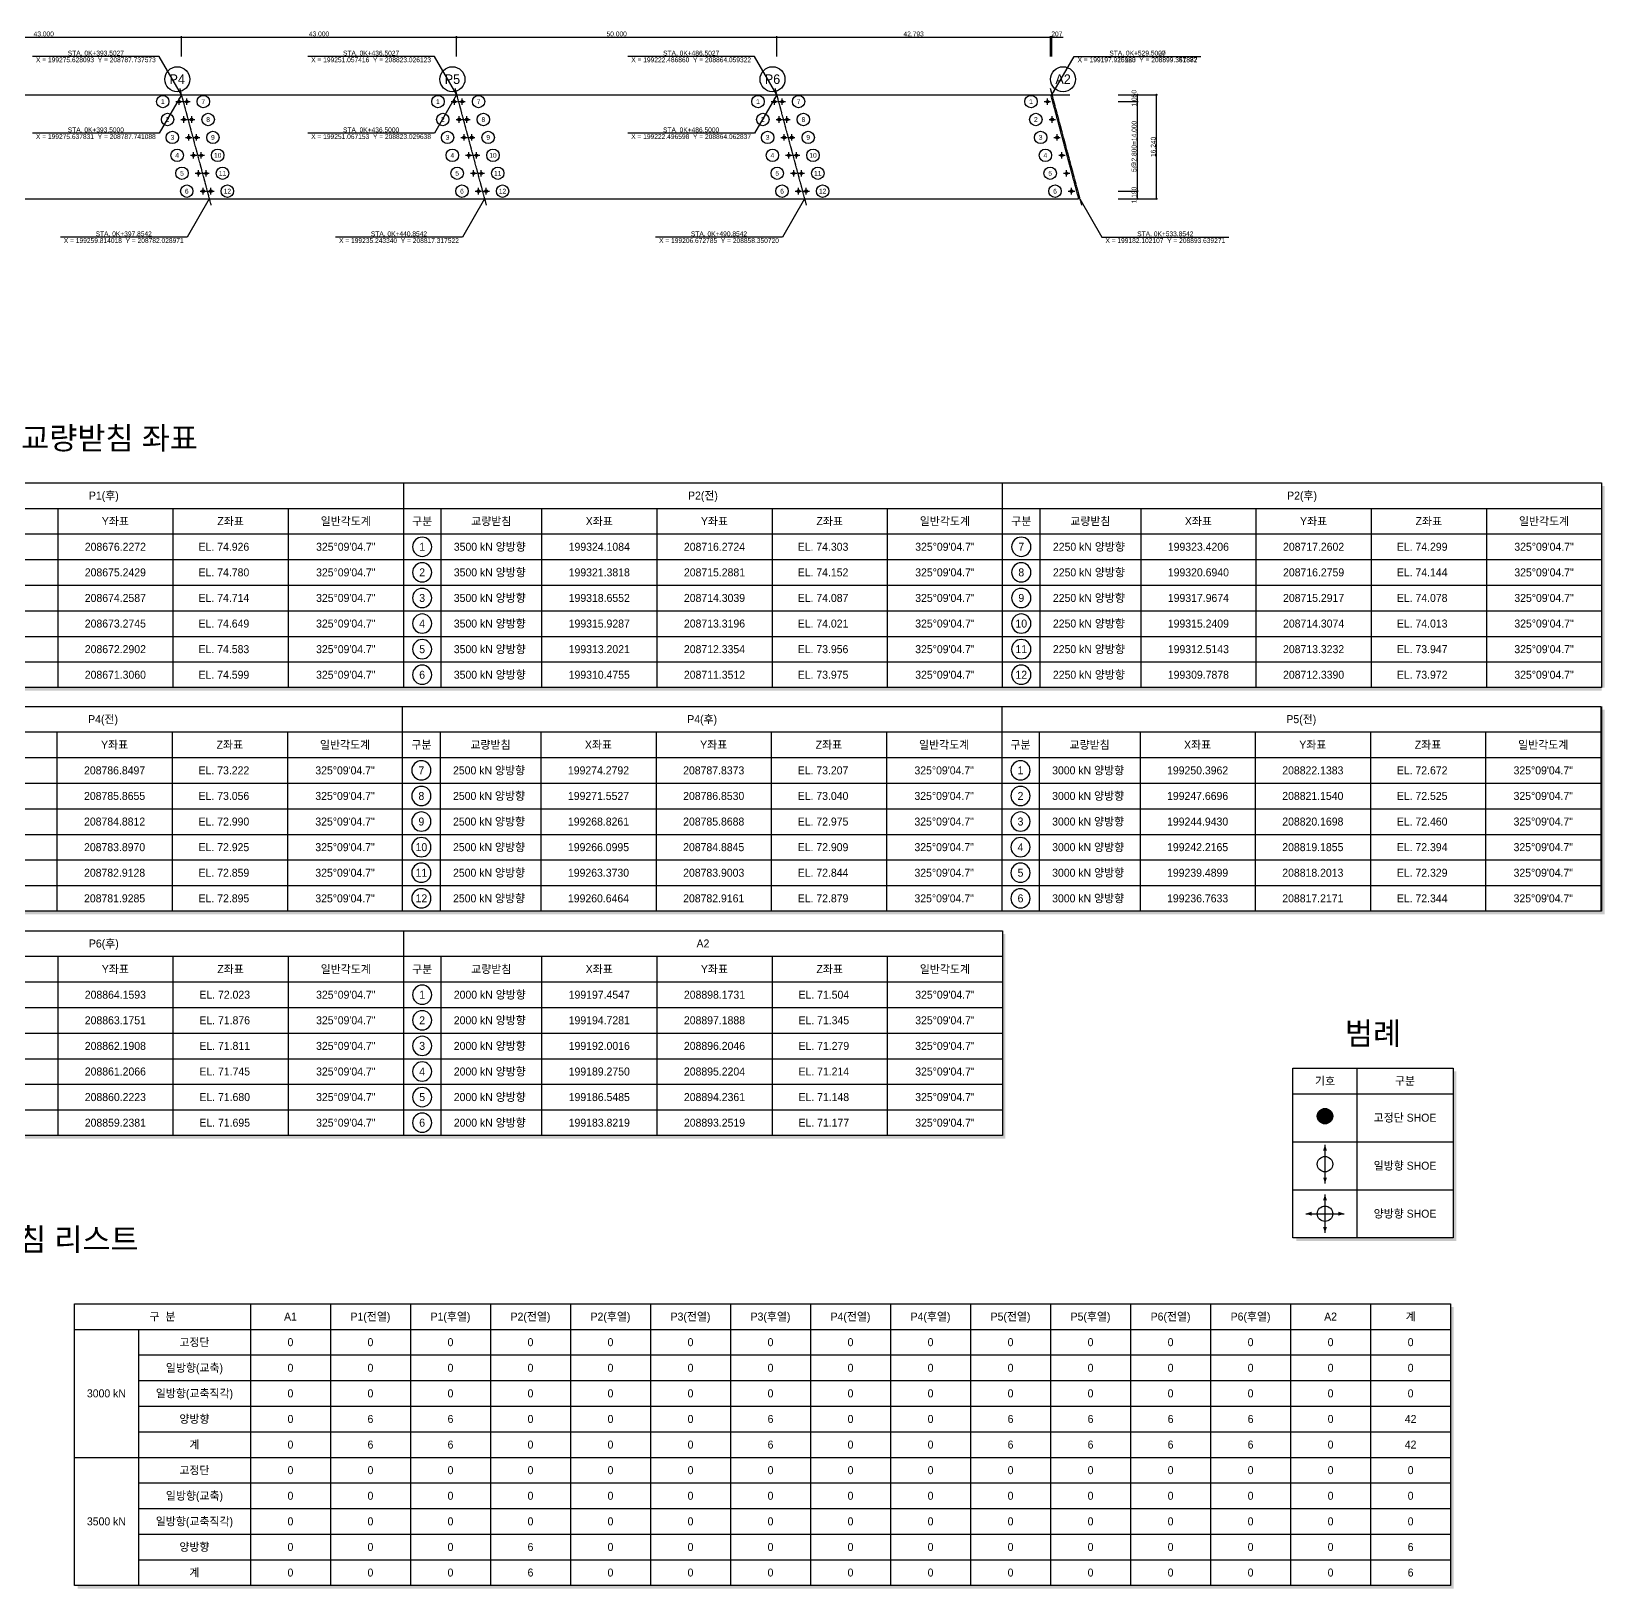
# Model space of a CAD drawing. Header units: metres. Extents: x 0 to 78095, y 0 to 43904.
# Drawn here: x 37135 to 78095, y 3333 to 43888 of the extents above; entities that cross this region are included whole.
import ezdxf
from ezdxf.enums import TextEntityAlignment as Align

# ---------------------------------------------------------------- set-up
doc = ezdxf.new("R2010")
doc.units = ezdxf.units.M
doc.header["$LTSCALE"] = 8
doc.linetypes.add('A-CENTR01', pattern=[2, 1.25, -0.25, 0.25, -0.25])
for name, color, linetype in [('CS-CNTL', 1, 'A-CENTR01'), ('CS-CONC-LEAN', 3, 'Continuous'), ('CS-CONC-MAJR', 4, 'Continuous'), ('CS-DIML', 1, 'Continuous'), ('CS-DIMT', 3, 'Continuous'), ('CS-LEAD', 1, 'Continuous'), ('CS-SYMB', 3, 'Continuous'), ('CS-TABL-LIN1', 4, 'Continuous'), ('CS-TABL-LIN2', 1, 'Continuous'), ('CS-TABL-TEX2', 3, 'Continuous'), ('CS-TEXT', 3, 'Continuous'), ('CZ-TEX1', 6, 'Continuous')]:
    doc.layers.add(name, color=color, linetype=linetype)
doc.styles.add('A_STANDARD', font='')
doc.styles.get('A_STANDARD').set_extended_font_data('Dotum')

# ---------------------------------------------------------------- blocks, each defined once
blk = doc.blocks.new('CXDIMDT2')
at = {"layer": 'CS-DIML', "const_width": 0.5}
blk.add_lwpolyline([(0.25, 0, 1), (-0.25, 0, 1)], format="xyb", close=True, dxfattribs=at)

msp = doc.modelspace()

# ---------------------------------------------------------------- linework, layer by layer
at = {"layer": 'CS-CNTL'}
for p, q in [((10741, 42238), (64172, 42238)), ((40995, 42403), (41810, 39363)), ((48162, 42403), (48977, 39363)), ((56495, 42403), (57310, 39363)), ((63662, 42403), (64477, 39363)), ((63672, 42237), (64035, 40883)), ((64035, 40883), (64398, 39530))]:
    msp.add_line(p, q, dxfattribs=at)
at = {"layer": 'CS-CONC-LEAN'}
for p, q in [((40898, 42062), (41065, 42062)), ((40982, 41978), (40982, 42145)), ((41099, 42062), (41266, 42062)), ((41182, 41978), (41182, 42145)), ((48065, 42062), (48232, 42062)), ((48148, 41978), (48148, 42145)), ((48266, 42062), (48432, 42062)), ((48349, 41978), (48349, 42145)), ((56398, 42062), (56565, 42062)), ((56482, 41978), (56482, 42145)), ((56599, 42062), (56766, 42062)), ((56682, 41978), (56682, 42145)), ((63507, 42062), (63673, 42062)), ((63590, 41978), (63590, 42145)), ((41023, 41595), (41190, 41595)), ((41107, 41512), (41107, 41678)), ((41224, 41595), (41391, 41595)), ((41307, 41512), (41307, 41678)), ((48190, 41595), (48357, 41595)), ((48273, 41512), (48273, 41678)), ((48391, 41595), (48557, 41595)), ((48474, 41512), (48474, 41678)), ((56523, 41595), (56690, 41595)), ((56607, 41512), (56607, 41678)), ((56724, 41595), (56891, 41595)), ((56807, 41512), (56807, 41678)), ((63632, 41595), (63798, 41595)), ((63715, 41512), (63715, 41678)), ((41148, 41128), (41315, 41128)), ((41232, 41045), (41232, 41212)), ((41349, 41128), (41516, 41128)), ((41432, 41045), (41432, 41212)), ((48315, 41128), (48482, 41128)), ((48398, 41045), (48398, 41212)), ((48516, 41128), (48682, 41128)), ((48599, 41045), (48599, 41212)), ((56648, 41128), (56815, 41128)), ((56732, 41045), (56732, 41212)), ((56849, 41128), (57016, 41128)), ((56932, 41045), (56932, 41212)), ((63757, 41128), (63923, 41128)), ((63840, 41045), (63840, 41212)), ((41273, 40662), (41440, 40662)), ((41357, 40578), (41357, 40745)), ((41474, 40662), (41641, 40662)), ((41557, 40578), (41557, 40745)), ((48440, 40662), (48607, 40662)), ((48523, 40578), (48523, 40745)), ((48641, 40662), (48807, 40662)), ((48724, 40578), (48724, 40745)), ((56773, 40662), (56940, 40662)), ((56857, 40578), (56857, 40745)), ((56974, 40662), (57141, 40662)), ((57057, 40578), (57057, 40745)), ((63882, 40662), (64049, 40662)), ((63965, 40578), (63965, 40745)), ((41399, 40195), (41565, 40195)), ((41482, 40112), (41482, 40278)), ((41599, 40195), (41766, 40195)), ((41682, 40112), (41682, 40278)), ((48565, 40195), (48732, 40195)), ((48649, 40112), (48649, 40278)), ((48766, 40195), (48932, 40195)), ((48849, 40112), (48849, 40278)), ((56898, 40195), (57065, 40195)), ((56982, 40112), (56982, 40278)), ((57099, 40195), (57266, 40195)), ((57182, 40112), (57182, 40278)), ((64007, 40195), (64174, 40195)), ((64090, 40112), (64090, 40278)), ((41607, 39645), (41607, 39812)), ((41807, 39645), (41807, 39812)), ((48774, 39645), (48774, 39812)), ((48974, 39645), (48974, 39812)), ((57107, 39645), (57107, 39812)), ((57308, 39645), (57308, 39812)), ((64215, 39645), (64215, 39812)), ((41524, 39728), (41690, 39728)), ((41724, 39728), (41891, 39728)), ((48690, 39728), (48857, 39728)), ((48891, 39728), (49058, 39728)), ((57024, 39728), (57190, 39728)), ((57224, 39728), (57391, 39728)), ((64132, 39728), (64299, 39728)), ((70817, 13887), (70817, 14887)), ((70817, 12596), (70817, 13596)), ((70317, 13096), (71317, 13096))]:
    msp.add_line(p, q, dxfattribs=at)
at = {"layer": 'CS-CONC-LEAN', "const_width": 200}
msp.add_lwpolyline([(70917, 15637, 1), (70717, 15637, 1)], format="xyb", close=True, dxfattribs=at)
at = {"layer": 'CS-CONC-LEAN'}
for centre, radius in [((40982, 42062), 33.3), ((41182, 42062), 33.3), ((48148, 42062), 33.3), ((48349, 42062), 33.3), ((56482, 42062), 33.3), ((56682, 42062), 33.3), ((63590, 42062), 33.3), ((41107, 41595), 33.3), ((41307, 41595), 33.3), ((48273, 41595), 33.3), ((48474, 41595), 33.3), ((56607, 41595), 33.3), ((56807, 41595), 33.3), ((63715, 41595), 33.3), ((41232, 41128), 33.3), ((41432, 41128), 33.3), ((48398, 41128), 33.3), ((48599, 41128), 33.3), ((56732, 41128), 33.3), ((56932, 41128), 33.3), ((63840, 41128), 33.3), ((41357, 40662), 33.3), ((41557, 40662), 33.3), ((48523, 40662), 33.3), ((48724, 40662), 33.3), ((56857, 40662), 33.3), ((57057, 40662), 33.3), ((63965, 40662), 33.3), ((41482, 40195), 33.3), ((41682, 40195), 33.3), ((48649, 40195), 33.3), ((48849, 40195), 33.3), ((56982, 40195), 33.3), ((57182, 40195), 33.3), ((64090, 40195), 33.3), ((41607, 39728), 33.3), ((41807, 39728), 33.3), ((48774, 39728), 33.3), ((48974, 39728), 33.3), ((57107, 39728), 33.3), ((57308, 39728), 33.3), ((64215, 39728), 33.3), ((70817, 15637), 200), ((70817, 14387), 200), ((70817, 13096), 200)]:
    msp.add_circle(centre, radius, dxfattribs=at)
for points in [[(40898, 42062), (40923, 42053), (40898, 42062), (40923, 42070)], [(40982, 42145), (40973, 42120), (40982, 42145), (40990, 42120)], [(40982, 41978), (40973, 42003), (40982, 41978), (40990, 42003)], [(41065, 42062), (41040, 42053), (41065, 42062), (41040, 42070)], [(41099, 42062), (41124, 42053), (41099, 42062), (41124, 42070)], [(41182, 42145), (41174, 42120), (41182, 42145), (41191, 42120)], [(41182, 41978), (41174, 42003), (41182, 41978), (41191, 42003)], [(41266, 42062), (41241, 42053), (41266, 42062), (41241, 42070)], [(48065, 42062), (48090, 42053), (48065, 42062), (48090, 42070)], [(48148, 42145), (48140, 42120), (48148, 42145), (48157, 42120)], [(48148, 41978), (48140, 42003), (48148, 41978), (48157, 42003)], [(48232, 42062), (48207, 42053), (48232, 42062), (48207, 42070)], [(48266, 42062), (48291, 42053), (48266, 42062), (48291, 42070)], [(48349, 42145), (48341, 42120), (48349, 42145), (48357, 42120)], [(48349, 41978), (48341, 42003), (48349, 41978), (48357, 42003)], [(48432, 42062), (48407, 42053), (48432, 42062), (48407, 42070)], [(56398, 42062), (56423, 42053), (56398, 42062), (56423, 42070)], [(56482, 42145), (56473, 42120), (56482, 42145), (56490, 42120)], [(56482, 41978), (56473, 42003), (56482, 41978), (56490, 42003)], [(56565, 42062), (56540, 42053), (56565, 42062), (56540, 42070)], [(56599, 42062), (56624, 42053), (56599, 42062), (56624, 42070)], [(56682, 42145), (56674, 42120), (56682, 42145), (56691, 42120)], [(56682, 41978), (56674, 42003), (56682, 41978), (56691, 42003)], [(56766, 42062), (56741, 42053), (56766, 42062), (56741, 42070)], [(63507, 42062), (63532, 42053), (63507, 42062), (63532, 42070)], [(63590, 42145), (63582, 42120), (63590, 42145), (63598, 42120)], [(63590, 41978), (63582, 42003), (63590, 41978), (63598, 42003)], [(63673, 42062), (63648, 42053), (63673, 42062), (63648, 42070)], [(41023, 41595), (41048, 41587), (41023, 41595), (41048, 41603)], [(41107, 41678), (41098, 41653), (41107, 41678), (41115, 41653)], [(41107, 41512), (41098, 41537), (41107, 41512), (41115, 41537)], [(41190, 41595), (41165, 41587), (41190, 41595), (41165, 41603)], [(41224, 41595), (41249, 41587), (41224, 41595), (41249, 41603)], [(41307, 41678), (41299, 41653), (41307, 41678), (41316, 41653)], [(41307, 41512), (41299, 41537), (41307, 41512), (41316, 41537)], [(41391, 41595), (41366, 41587), (41391, 41595), (41366, 41603)], [(48190, 41595), (48215, 41587), (48190, 41595), (48215, 41603)], [(48273, 41678), (48265, 41653), (48273, 41678), (48282, 41653)], [(48273, 41512), (48265, 41537), (48273, 41512), (48282, 41537)], [(48357, 41595), (48332, 41587), (48357, 41595), (48332, 41603)], [(48391, 41595), (48416, 41587), (48391, 41595), (48416, 41603)], [(48474, 41678), (48466, 41653), (48474, 41678), (48482, 41653)], [(48474, 41512), (48466, 41537), (48474, 41512), (48482, 41537)], [(48557, 41595), (48532, 41587), (48557, 41595), (48532, 41603)], [(56523, 41595), (56548, 41587), (56523, 41595), (56548, 41603)], [(56607, 41678), (56598, 41653), (56607, 41678), (56615, 41653)], [(56607, 41512), (56598, 41537), (56607, 41512), (56615, 41537)], [(56690, 41595), (56665, 41587), (56690, 41595), (56665, 41603)], [(56724, 41595), (56749, 41587), (56724, 41595), (56749, 41603)], [(56807, 41678), (56799, 41653), (56807, 41678), (56816, 41653)], [(56807, 41512), (56799, 41537), (56807, 41512), (56816, 41537)], [(56891, 41595), (56866, 41587), (56891, 41595), (56866, 41603)], [(63632, 41595), (63657, 41587), (63632, 41595), (63657, 41603)], [(63715, 41678), (63707, 41653), (63715, 41678), (63723, 41653)], [(63715, 41512), (63707, 41537), (63715, 41512), (63723, 41537)], [(63798, 41595), (63773, 41587), (63798, 41595), (63773, 41603)], [(41148, 41128), (41173, 41120), (41148, 41128), (41173, 41137)], [(41232, 41212), (41223, 41187), (41232, 41212), (41240, 41187)], [(41232, 41045), (41223, 41070), (41232, 41045), (41240, 41070)], [(41315, 41128), (41290, 41120), (41315, 41128), (41290, 41137)], [(41349, 41128), (41374, 41120), (41349, 41128), (41374, 41137)], [(41432, 41212), (41424, 41187), (41432, 41212), (41441, 41187)], [(41432, 41045), (41424, 41070), (41432, 41045), (41441, 41070)], [(41516, 41128), (41491, 41120), (41516, 41128), (41491, 41137)], [(48315, 41128), (48340, 41120), (48315, 41128), (48340, 41137)], [(48398, 41212), (48390, 41187), (48398, 41212), (48407, 41187)], [(48398, 41045), (48390, 41070), (48398, 41045), (48407, 41070)], [(48482, 41128), (48457, 41120), (48482, 41128), (48457, 41137)], [(48516, 41128), (48541, 41120), (48516, 41128), (48541, 41137)], [(48599, 41212), (48591, 41187), (48599, 41212), (48607, 41187)], [(48599, 41045), (48591, 41070), (48599, 41045), (48607, 41070)], [(48682, 41128), (48657, 41120), (48682, 41128), (48657, 41137)], [(56648, 41128), (56673, 41120), (56648, 41128), (56673, 41137)], [(56732, 41212), (56723, 41187), (56732, 41212), (56740, 41187)], [(56732, 41045), (56723, 41070), (56732, 41045), (56740, 41070)], [(56815, 41128), (56790, 41120), (56815, 41128), (56790, 41137)], [(56849, 41128), (56874, 41120), (56849, 41128), (56874, 41137)], [(56932, 41212), (56924, 41187), (56932, 41212), (56941, 41187)], [(56932, 41045), (56924, 41070), (56932, 41045), (56941, 41070)], [(57016, 41128), (56991, 41120), (57016, 41128), (56991, 41137)], [(63757, 41128), (63782, 41120), (63757, 41128), (63782, 41137)], [(63840, 41212), (63832, 41187), (63840, 41212), (63848, 41187)], [(63840, 41045), (63832, 41070), (63840, 41045), (63848, 41070)], [(63923, 41128), (63898, 41120), (63923, 41128), (63898, 41137)], [(41273, 40662), (41298, 40653), (41273, 40662), (41298, 40670)], [(41357, 40745), (41348, 40720), (41357, 40745), (41365, 40720)], [(41357, 40578), (41348, 40603), (41357, 40578), (41365, 40603)], [(41440, 40662), (41415, 40653), (41440, 40662), (41415, 40670)], [(41474, 40662), (41499, 40653), (41474, 40662), (41499, 40670)], [(41557, 40745), (41549, 40720), (41557, 40745), (41566, 40720)], [(41557, 40578), (41549, 40603), (41557, 40578), (41566, 40603)], [(41641, 40662), (41616, 40653), (41641, 40662), (41616, 40670)], [(48440, 40662), (48465, 40653), (48440, 40662), (48465, 40670)], [(48523, 40745), (48515, 40720), (48523, 40745), (48532, 40720)], [(48523, 40578), (48515, 40603), (48523, 40578), (48532, 40603)], [(48607, 40662), (48582, 40653), (48607, 40662), (48582, 40670)], [(48641, 40662), (48666, 40653), (48641, 40662), (48666, 40670)], [(48724, 40745), (48716, 40720), (48724, 40745), (48732, 40720)], [(48724, 40578), (48716, 40603), (48724, 40578), (48732, 40603)], [(48807, 40662), (48782, 40653), (48807, 40662), (48782, 40670)], [(56773, 40662), (56798, 40653), (56773, 40662), (56798, 40670)], [(56857, 40745), (56848, 40720), (56857, 40745), (56865, 40720)], [(56857, 40578), (56848, 40603), (56857, 40578), (56865, 40603)], [(56940, 40662), (56915, 40653), (56940, 40662), (56915, 40670)], [(56974, 40662), (56999, 40653), (56974, 40662), (56999, 40670)], [(57057, 40745), (57049, 40720), (57057, 40745), (57066, 40720)], [(57057, 40578), (57049, 40603), (57057, 40578), (57066, 40603)], [(57141, 40662), (57116, 40653), (57141, 40662), (57116, 40670)], [(63882, 40662), (63907, 40653), (63882, 40662), (63907, 40670)], [(63965, 40745), (63957, 40720), (63965, 40745), (63974, 40720)], [(63965, 40578), (63957, 40603), (63965, 40578), (63974, 40603)], [(64049, 40662), (64024, 40653), (64049, 40662), (64024, 40670)], [(41399, 40195), (41424, 40187), (41399, 40195), (41424, 40203)], [(41482, 40278), (41474, 40253), (41482, 40278), (41490, 40253)], [(41565, 40195), (41540, 40187), (41565, 40195), (41540, 40203)], [(41599, 40195), (41624, 40187), (41599, 40195), (41624, 40203)], [(41682, 40278), (41674, 40253), (41682, 40278), (41691, 40253)], [(41766, 40195), (41741, 40187), (41766, 40195), (41741, 40203)], [(48565, 40195), (48590, 40187), (48565, 40195), (48590, 40203)], [(48649, 40278), (48640, 40253), (48649, 40278), (48657, 40253)], [(48732, 40195), (48707, 40187), (48732, 40195), (48707, 40203)], [(48766, 40195), (48791, 40187), (48766, 40195), (48791, 40203)], [(48849, 40278), (48841, 40253), (48849, 40278), (48857, 40253)], [(48932, 40195), (48907, 40187), (48932, 40195), (48907, 40203)], [(56898, 40195), (56923, 40187), (56898, 40195), (56923, 40203)], [(56982, 40278), (56973, 40253), (56982, 40278), (56990, 40253)], [(57065, 40195), (57040, 40187), (57065, 40195), (57040, 40203)], [(57099, 40195), (57124, 40187), (57099, 40195), (57124, 40203)], [(57182, 40278), (57174, 40253), (57182, 40278), (57191, 40253)], [(57266, 40195), (57241, 40187), (57266, 40195), (57241, 40203)], [(64007, 40195), (64032, 40187), (64007, 40195), (64032, 40203)], [(64090, 40278), (64082, 40253), (64090, 40278), (64099, 40253)], [(64174, 40195), (64149, 40187), (64174, 40195), (64149, 40203)], [(41482, 40112), (41474, 40137), (41482, 40112), (41490, 40137)], [(41524, 39728), (41549, 39720), (41524, 39728), (41549, 39737)], [(41607, 39812), (41599, 39787), (41607, 39812), (41615, 39787)], [(41690, 39728), (41665, 39720), (41690, 39728), (41665, 39737)], [(41682, 40112), (41674, 40137), (41682, 40112), (41691, 40137)], [(41724, 39728), (41749, 39720), (41724, 39728), (41749, 39737)], [(41807, 39812), (41799, 39787), (41807, 39812), (41816, 39787)], [(41891, 39728), (41866, 39720), (41891, 39728), (41866, 39737)], [(48649, 40112), (48640, 40137), (48649, 40112), (48657, 40137)], [(48690, 39728), (48715, 39720), (48690, 39728), (48715, 39737)], [(48774, 39812), (48765, 39787), (48774, 39812), (48782, 39787)], [(48857, 39728), (48832, 39720), (48857, 39728), (48832, 39737)], [(48849, 40112), (48841, 40137), (48849, 40112), (48857, 40137)], [(48891, 39728), (48916, 39720), (48891, 39728), (48916, 39737)], [(48974, 39812), (48966, 39787), (48974, 39812), (48983, 39787)], [(49058, 39728), (49033, 39720), (49058, 39728), (49033, 39737)], [(56982, 40112), (56973, 40137), (56982, 40112), (56990, 40137)], [(57024, 39728), (57049, 39720), (57024, 39728), (57049, 39737)], [(57107, 39812), (57099, 39787), (57107, 39812), (57115, 39787)], [(57190, 39728), (57165, 39720), (57190, 39728), (57165, 39737)], [(57182, 40112), (57174, 40137), (57182, 40112), (57191, 40137)], [(57224, 39728), (57249, 39720), (57224, 39728), (57249, 39737)], [(57308, 39812), (57299, 39787), (57308, 39812), (57316, 39787)], [(57391, 39728), (57366, 39720), (57391, 39728), (57366, 39737)], [(64090, 40112), (64082, 40137), (64090, 40112), (64099, 40137)], [(64132, 39728), (64157, 39720), (64132, 39728), (64157, 39737)], [(64215, 39812), (64207, 39787), (64215, 39812), (64224, 39787)], [(64299, 39728), (64274, 39720), (64299, 39728), (64274, 39737)], [(41607, 39645), (41599, 39670), (41607, 39645), (41615, 39670)], [(41807, 39645), (41799, 39670), (41807, 39645), (41816, 39670)], [(48774, 39645), (48765, 39670), (48774, 39645), (48782, 39670)], [(48974, 39645), (48966, 39670), (48974, 39645), (48983, 39670)], [(57107, 39645), (57099, 39670), (57107, 39645), (57115, 39670)], [(57308, 39645), (57299, 39670), (57308, 39645), (57316, 39670)], [(64215, 39645), (64207, 39670), (64215, 39645), (64224, 39670)], [(70817, 14887), (70767, 14737), (70817, 14887), (70867, 14737)], [(70817, 13887), (70767, 14037), (70817, 13887), (70867, 14037)], [(70817, 13596), (70767, 13446), (70817, 13596), (70867, 13446)], [(70317, 13096), (70467, 13046), (70317, 13096), (70467, 13146)], [(71317, 13096), (71167, 13046), (71317, 13096), (71167, 13146)], [(70817, 12596), (70767, 12746), (70817, 12596), (70867, 12746)]]:
    msp.add_solid(points, dxfattribs=at)
at = {"layer": 'CS-CONC-MAJR'}
for p, q in [((11241, 42237), (63672, 42237)), ((11967, 39530), (64398, 39530))]:
    msp.add_line(p, q, dxfattribs=at)
at = {"layer": 'CS-DIML'}
for p, q in [((33873, 43737), (41040, 43737)), ((41040, 43237), (41040, 43762)), ((41040, 43737), (48206, 43737)), ((48206, 43237), (48206, 43762)), ((48206, 43737), (56540, 43737)), ((56540, 43237), (56540, 43762)), ((56540, 43737), (63672, 43737)), ((63672, 43237), (63672, 43762)), ((63672, 43737), (63999, 43737)), ((63706, 43237), (63706, 43762)), ((40463, 43237), (37163, 43237)), ((41040, 42237), (40463, 43237)), ((47629, 43237), (44329, 43237)), ((48207, 42237), (47629, 43237)), ((55963, 43237), (52663, 43237)), ((56540, 42237), (55963, 43237)), ((63706, 42238), (64284, 43238)), ((63707, 42237), (64284, 43237)), ((64284, 43238), (67584, 43238)), ((64284, 43237), (67584, 43237)), ((41040, 42238), (40462, 41238)), ((48206, 42238), (47629, 41238)), ((56540, 42238), (55962, 41238)), ((65432, 42237), (65932, 42237)), ((65932, 42237), (66432, 42237)), ((65932, 42062), (65932, 42237)), ((66432, 39530), (66432, 42237)), ((65432, 42062), (65932, 42062)), ((65932, 39728), (65932, 42062)), ((40462, 41238), (37162, 41238)), ((47629, 41238), (44329, 41238)), ((55962, 41238), (52662, 41238)), ((41765, 39530), (41188, 38530)), ((48932, 39530), (48355, 38530)), ((57265, 39530), (56688, 38530)), ((64432, 39530), (65009, 38530)), ((65432, 39728), (65932, 39728)), ((65432, 39530), (65932, 39530)), ((65932, 39530), (65932, 39728)), ((65932, 39530), (66432, 39530)), ((41188, 38530), (37888, 38530)), ((48355, 38530), (45055, 38530)), ((56688, 38530), (53388, 38530)), ((65009, 38530), (68309, 38530))]:
    msp.add_line(p, q, dxfattribs=at)
for points in [[(41040, 42237), (41001, 42341), (41040, 42237), (40969, 42323)], [(41040, 42238), (40969, 42152), (41040, 42238), (41001, 42134)], [(48206, 42238), (48135, 42152), (48206, 42238), (48167, 42134)], [(48207, 42237), (48168, 42341), (48207, 42237), (48136, 42323)], [(56540, 42237), (56501, 42341), (56540, 42237), (56469, 42323)], [(56540, 42238), (56469, 42152), (56540, 42238), (56501, 42134)], [(63706, 42238), (63777, 42324), (63706, 42238), (63745, 42343)], [(63707, 42237), (63778, 42323), (63707, 42237), (63746, 42341)], [(41765, 39530), (41695, 39444), (41765, 39530), (41726, 39426)], [(48932, 39530), (48861, 39444), (48932, 39530), (48893, 39426)], [(57265, 39530), (57195, 39444), (57265, 39530), (57226, 39426)], [(64432, 39530), (64471, 39426), (64432, 39530), (64503, 39444)]]:
    msp.add_solid(points, dxfattribs=at)
at = {"layer": 'CS-LEAD'}
for centre in [(40931, 42645), (48097, 42645), (56431, 42645), (63997, 42645)]:
    msp.add_circle(centre, 325, dxfattribs=at)
at = {"layer": 'CS-SYMB'}
for centre in [(40554, 42062), (41610, 42062), (47720, 42062), (48777, 42062), (56054, 42062), (57110, 42062), (63162, 42062), (40679, 41595), (41735, 41595), (47845, 41595), (48902, 41595), (56179, 41595), (57235, 41595), (63287, 41595), (40804, 41128), (41860, 41128), (47970, 41128), (49027, 41128), (56304, 41128), (57361, 41128), (63412, 41128), (40929, 40662), (41985, 40662), (48095, 40662), (49152, 40662), (56429, 40662), (57486, 40662), (63537, 40662), (41054, 40195), (42111, 40195), (48220, 40195), (49277, 40195), (56554, 40195), (57611, 40195), (63662, 40195), (41179, 39728), (42236, 39728), (48345, 39728), (49402, 39728), (56679, 39728), (57736, 39728), (63787, 39728)]:
    msp.add_circle(centre, 162, dxfattribs=at)
at = {"layer": 'CS-TABL-LIN1'}
for p, q in [((20, 32134), (62420, 32134)), ((62420, 32134), (78020, 32134)), ((78020, 32134), (78020, 26800)), ((78020, 32134), (78020, 26800)), ((20, 31467), (62420, 31467)), ((62420, 31467), (78020, 31467)), ((77945, 26800), (20, 26800)), ((78020, 26800), (62420, 26800)), ((0, 26310), (46800, 26310)), ((46800, 26310), (78000, 26310)), ((78000, 26310), (78000, 20977)), ((78020, 26310), (78020, 20977)), ((78020, 20977), (0, 20977)), ((78000, 20977), (46800, 20977)), ((31220, 20467), (62420, 20467)), ((62420, 20467), (62420, 15134)), ((69983, 16221), (74150, 16221)), ((62420, 15134), (20, 15134)), ((62420, 15134), (31220, 15134)), ((38254, 10083), (74087, 10083)), ((38254, 10083), (74087, 10083))]:
    msp.add_line(p, q, dxfattribs=at)
msp.add_lwpolyline([(69983, 16887), (74150, 16887), (74150, 12471), (69983, 12471)], close=True, dxfattribs=at)
msp.add_lwpolyline([(38254, 10083), (38254, 10750), (74087, 10750), (74087, 3417), (38254, 3417), (38254, 10083)], dxfattribs=at)
for points in [[(78020, 32050), (78095, 32050), (78020, 26800), (78095, 26800)], [(95, 26800), (78020, 26800), (95, 26717), (78020, 26717)], [(78020, 26227), (78095, 26227), (78020, 20977), (78095, 20977)], [(75, 20977), (78095, 20977), (75, 20893), (78095, 20893)], [(62420, 20384), (62495, 20384), (62420, 15134), (62495, 15134)], [(74150, 16804), (74233, 16804), (74150, 12471), (74233, 12471)], [(95, 15134), (62495, 15134), (95, 15050), (62495, 15050)], [(70067, 12471), (74233, 12471), (70067, 12387), (74233, 12387)], [(74087, 10667), (74171, 10667), (74087, 3417), (74171, 3417)], [(38337, 3417), (74171, 3417), (38337, 3333), (74171, 3333)]]:
    msp.add_solid(points, dxfattribs=at)
at = {"layer": 'CS-TABL-LIN2'}
for p, q in [((46820, 32134), (46820, 26800)), ((62420, 26800), (62420, 32134)), ((37820, 31467), (37820, 26800)), ((40820, 31467), (40820, 26800)), ((43820, 31467), (43820, 26800)), ((47795, 31467), (47795, 26800)), ((50420, 31467), (50420, 26800)), ((53420, 31467), (53420, 26800)), ((56420, 31467), (56420, 26800)), ((59420, 31467), (59420, 26800)), ((63395, 31467), (63395, 26800)), ((66020, 31467), (66020, 26800)), ((69020, 31467), (69020, 26800)), ((72020, 31467), (72020, 26800)), ((75020, 31467), (75020, 26800)), ((20, 30800), (62420, 30800)), ((62420, 30800), (78020, 30800)), ((20, 30134), (62420, 30134)), ((62420, 30134), (78020, 30134)), ((20, 29467), (62420, 29467)), ((62420, 29467), (78020, 29467)), ((20, 28800), (62420, 28800)), ((62420, 28800), (78020, 28800)), ((20, 28134), (62420, 28134)), ((62420, 28134), (78020, 28134)), ((20, 27467), (62420, 27467)), ((62420, 27467), (78020, 27467)), ((46800, 20977), (46800, 26310)), ((62400, 26310), (62400, 20977)), ((0, 25643), (46800, 25643)), ((37800, 25643), (37800, 20977)), ((40800, 25643), (40800, 20977)), ((43800, 25643), (43800, 20977)), ((46800, 25643), (78000, 25643)), ((47775, 25643), (47775, 20977)), ((50400, 25643), (50400, 20977)), ((53400, 25643), (53400, 20977)), ((56400, 25643), (56400, 20977)), ((59400, 25643), (59400, 20977)), ((63375, 25643), (63375, 20977)), ((66000, 25643), (66000, 20977)), ((69000, 25643), (69000, 20977)), ((72000, 25643), (72000, 20977)), ((75000, 25643), (75000, 20977)), ((0, 24977), (46800, 24977)), ((46800, 24977), (78000, 24977)), ((0, 24310), (46800, 24310)), ((46800, 24310), (78000, 24310)), ((0, 23643), (46800, 23643)), ((46800, 23643), (78000, 23643)), ((0, 22977), (46800, 22977)), ((46800, 22977), (78000, 22977)), ((0, 22310), (46800, 22310)), ((46800, 22310), (78000, 22310)), ((0, 21643), (46800, 21643)), ((46800, 21643), (78000, 21643)), ((46820, 20467), (46820, 15134)), ((31220, 19800), (62420, 19800)), ((37820, 19800), (37820, 15134)), ((40820, 19800), (40820, 15134)), ((43820, 19800), (43820, 15134)), ((47795, 19800), (47795, 15134)), ((50420, 19800), (50420, 15134)), ((53420, 19800), (53420, 15134)), ((56420, 19800), (56420, 15134)), ((59420, 19800), (59420, 15134)), ((31220, 19134), (62420, 19134)), ((31220, 18467), (62420, 18467)), ((31220, 17800), (62420, 17800)), ((31220, 17134), (62420, 17134)), ((71650, 16887), (71650, 12471)), ((31220, 16467), (62420, 16467)), ((31220, 15800), (62420, 15800)), ((69983, 14971), (74150, 14971)), ((69983, 13721), (74150, 13721)), ((42837, 10750), (42837, 10083)), ((44921, 10750), (44921, 10083)), ((47004, 10750), (47004, 10083)), ((49087, 10750), (49087, 10083)), ((51171, 10750), (51171, 10083)), ((53254, 10750), (53254, 10083)), ((55337, 10750), (55337, 10083)), ((57421, 10750), (57421, 10083)), ((59504, 10750), (59504, 10083)), ((61587, 10750), (61587, 10083)), ((63671, 10750), (63671, 10083)), ((65754, 10750), (65754, 10083)), ((67837, 10750), (67837, 10083)), ((69921, 10750), (69921, 10083)), ((72004, 10750), (72004, 10083)), ((39921, 10083), (39921, 3417)), ((42837, 10083), (42837, 3417)), ((44921, 10083), (44921, 3417)), ((47004, 10083), (47004, 3417)), ((49087, 10083), (49087, 3417)), ((51171, 10083), (51171, 3417)), ((53254, 10083), (53254, 3417)), ((55337, 10083), (55337, 3417)), ((57421, 10083), (57421, 3417)), ((59504, 10083), (59504, 3417)), ((61587, 10083), (61587, 3417)), ((63671, 10083), (63671, 3417)), ((65754, 10083), (65754, 3417)), ((67837, 10083), (67837, 3417)), ((69921, 10083), (69921, 3417)), ((72004, 10083), (72004, 3417)), ((39921, 9417), (74087, 9417)), ((39921, 8750), (74087, 8750)), ((39921, 8083), (74087, 8083)), ((39921, 7417), (74087, 7417)), ((38254, 6750), (74087, 6750)), ((39921, 6083), (74087, 6083)), ((39921, 5417), (74087, 5417)), ((39921, 4750), (74087, 4750)), ((39921, 4083), (74087, 4083))]:
    msp.add_line(p, q, dxfattribs=at)
for centre in [(47308, 30467), (62908, 30467), (47308, 29800), (62908, 29800), (47308, 29134), (62908, 29134), (47308, 28467), (62908, 28467), (47308, 27800), (62908, 27800), (47308, 27134), (62908, 27134), (47288, 24643), (62888, 24643), (47288, 23977), (62888, 23977), (47288, 23310), (62888, 23310), (47288, 22643), (62888, 22643), (47288, 21977), (62888, 21977), (47288, 21310), (62888, 21310), (47308, 18800), (47308, 18134), (47308, 17467), (47308, 16800), (47308, 16134), (47308, 15467)]:
    msp.add_ellipse(centre, major_axis=(0, 250), ratio=1, start_param=4.712389, end_param=10.995574, dxfattribs=at)

# ---------------------------------------------------------------- block references
at = {"layer": 'CS-SYMB', "xscale": 55.00000000014228, "yscale": 55.00000000014228, "zscale": 55.00000000014228, "rotation": 34.84868499988539}
for p in [(41040, 43737), (48206, 43737), (56540, 43737), (63672, 43737), (63706, 43737), (65932, 42237), (66432, 42237), (65932, 42062), (65932, 39728), (65932, 39530), (66432, 39530)]:
    msp.add_blockref('CXDIMDT2', p, dxfattribs=at)

# ---------------------------------------------------------------- texts
at = {"layer": 'CS-DIMT', "style": 'A_STANDARD'}
for s, p in [('43.000', (37456, 43762)), ('43.000', (44623, 43762)), ('50.000', (52373, 43762)), ('42.793', (60106, 43762)), ('207', (63835, 43762)), ('STA. 0K+393.5027', (38813, 43262)), ('STA. 0K+436.5027', (45979, 43262)), ('STA. 0K+486.5027', (54313, 43262)), ('STA. 0K+529.5000', (65934, 43263)), ('STA. 0K+529.5027', (65934, 43262)), ('STA. 0K+393.5000', (38812, 41263)), ('STA. 0K+436.5000', (45979, 41263)), ('STA. 0K+486.5000', (54312, 41263)), ('STA. 0K+397.8542', (39538, 38555)), ('STA. 0K+440.8542', (46705, 38555)), ('STA. 0K+490.8542', (55038, 38555)), ('STA. 0K+533.8542', (66659, 38555))]:
    msp.add_text(s, height=125, dxfattribs=at).set_placement(p, align=Align.CENTER)
for s, p in [('X = 199275.628093  Y = 208787.737573', (38813, 43212)), ('X = 199251.057416  Y = 208823.026123', (45979, 43212)), ('X = 199222.486860  Y = 208864.059322', (54313, 43212)), ('X = 199197.925920  Y = 208899.351387', (65934, 43213)), ('X = 199197.916183  Y = 208899.347872', (65934, 43212)), ('X = 199275.637831  Y = 208787.741088', (38812, 41213)), ('X = 199251.067153  Y = 208823.029638', (45979, 41213)), ('X = 199222.496598  Y = 208864.062837', (54312, 41213)), ('X = 199259.814018  Y = 208782.028971', (39538, 38505)), ('X = 199235.243340  Y = 208817.317522', (46705, 38505)), ('X = 199206.672785  Y = 208858.350720', (55038, 38505)), ('X = 199182.102107  Y = 208893.639271', (66659, 38505))]:
    msp.add_text(s, height=125, dxfattribs=at).set_placement(p, align=Align.TOP_CENTER)
for s, p in [('1.050', (65907, 42149)), ('5@2.800=14.000', (65907, 40895)), ('16.240', (66407, 40883)), ('1.190', (65907, 39629))]:
    msp.add_text(s, height=125, rotation=90, dxfattribs=at).set_placement(p, align=Align.CENTER)
at = {"layer": 'CS-SYMB', "style": 'A_STANDARD'}
for s, p in [('1', (40554, 41999)), ('7', (41610, 41999)), ('1', (47720, 41999)), ('7', (48777, 41999)), ('1', (56054, 41999)), ('7', (57110, 41999)), ('1', (63162, 41999)), ('2', (40679, 41532)), ('8', (41735, 41532)), ('2', (47845, 41532)), ('8', (48902, 41532)), ('2', (56179, 41532)), ('8', (57235, 41532)), ('2', (63287, 41532)), ('3', (40804, 41066)), ('9', (41860, 41066)), ('3', (47970, 41066)), ('9', (49027, 41066)), ('3', (56304, 41066)), ('9', (57361, 41066)), ('3', (63412, 41066)), ('4', (40929, 40599)), ('10', (41985, 40599)), ('4', (48095, 40599)), ('10', (49152, 40599)), ('4', (56429, 40599)), ('10', (57486, 40599)), ('4', (63537, 40599)), ('5', (41054, 40132)), ('11', (42111, 40132)), ('5', (48220, 40132)), ('11', (49277, 40132)), ('5', (56554, 40132)), ('11', (57611, 40132)), ('5', (63662, 40132)), ('6', (41179, 39666)), ('12', (42236, 39666)), ('6', (48345, 39666)), ('12', (49402, 39666)), ('6', (56679, 39666)), ('12', (57736, 39666)), ('6', (63787, 39666))]:
    msp.add_text(s, height=125, dxfattribs=at).set_placement(p, align=Align.CENTER)
at = {"layer": 'CS-TABL-TEX2', "style": 'A_STANDARD'}
for s, height, p in [('P1(후)', 208.3, (39020, 31800)), ('P2(전)', 208.3, (54620, 31800)), ('P2(후)', 208.3, (70220, 31800)), ('Y좌표', 208.3, (39320, 31134)), ('Z좌표', 208.3, (42320, 31134)), ('일반각도계', 208.3, (45320, 31134)), ('구분', 208.3, (47308, 31134)), ('교량받침', 208.3, (49108, 31134)), ('X좌표', 208.3, (51920, 31134)), ('Y좌표', 208.3, (54920, 31134)), ('Z좌표', 208.3, (57920, 31134)), ('일반각도계', 208.3, (60920, 31134)), ('구분', 208.3, (62908, 31134)), ('교량받침', 208.3, (64708, 31134)), ('X좌표', 208.3, (67520, 31134)), ('Y좌표', 208.3, (70520, 31134)), ('Z좌표', 208.3, (73520, 31134)), ('일반각도계', 208.3, (76520, 31134)), ('208676.2272', 208.33, (39320, 30467)), ('325%%d09\'04.7"', 208.33, (45320, 30467)), ('1', 208, (47308, 30467)), ('3500 kN 양방향 ', 208.33, (49108, 30467)), ('199324.1084', 208.33, (51920, 30467)), ('208716.2724', 208.33, (54920, 30467)), ('325%%d09\'04.7"', 208.33, (60920, 30467)), ('7', 208, (62908, 30467)), ('2250 kN 양방향 ', 208.33, (64708, 30467)), ('199323.4206', 208.33, (67520, 30467)), ('208717.2602', 208.33, (70520, 30467)), ('325%%d09\'04.7"', 208.33, (76520, 30467)), ('208675.2429', 208.33, (39320, 29800)), ('325%%d09\'04.7"', 208.33, (45320, 29800)), ('2', 208, (47308, 29800)), ('3500 kN 양방향 ', 208.33, (49108, 29800)), ('199321.3818', 208.33, (51920, 29800)), ('208715.2881', 208.33, (54920, 29800)), ('325%%d09\'04.7"', 208.33, (60920, 29800)), ('8', 208, (62908, 29800)), ('2250 kN 양방향 ', 208.33, (64708, 29800)), ('199320.6940', 208.33, (67520, 29800)), ('208716.2759', 208.33, (70520, 29800)), ('325%%d09\'04.7"', 208.33, (76520, 29800)), ('208674.2587', 208.33, (39320, 29134)), ('325%%d09\'04.7"', 208.33, (45320, 29134)), ('3', 208, (47308, 29134)), ('3500 kN 양방향 ', 208.33, (49108, 29134)), ('199318.6552', 208.33, (51920, 29134)), ('208714.3039', 208.33, (54920, 29134)), ('325%%d09\'04.7"', 208.33, (60920, 29134)), ('9', 208, (62908, 29134)), ('2250 kN 양방향 ', 208.33, (64708, 29134)), ('199317.9674', 208.33, (67520, 29134)), ('208715.2917', 208.33, (70520, 29134)), ('325%%d09\'04.7"', 208.33, (76520, 29134)), ('208673.2745', 208.33, (39320, 28467)), ('325%%d09\'04.7"', 208.33, (45320, 28467)), ('4', 208, (47308, 28467)), ('3500 kN 양방향 ', 208.33, (49108, 28467)), ('199315.9287', 208.33, (51920, 28467)), ('208713.3196', 208.33, (54920, 28467)), ('325%%d09\'04.7"', 208.33, (60920, 28467)), ('10', 208.3, (62908, 28467)), ('2250 kN 양방향 ', 208.33, (64708, 28467)), ('199315.2409', 208.33, (67520, 28467)), ('208714.3074', 208.33, (70520, 28467)), ('325%%d09\'04.7"', 208.33, (76520, 28467)), ('208672.2902', 208.33, (39320, 27800)), ('325%%d09\'04.7"', 208.33, (45320, 27800)), ('5', 208, (47308, 27800)), ('3500 kN 양방향 ', 208.33, (49108, 27800)), ('199313.2021', 208.33, (51920, 27800)), ('208712.3354', 208.33, (54920, 27800)), ('325%%d09\'04.7"', 208.33, (60920, 27800)), ('11', 208.3, (62908, 27800)), ('2250 kN 양방향 ', 208.33, (64708, 27800)), ('199312.5143', 208.33, (67520, 27800)), ('208713.3232', 208.33, (70520, 27800)), ('325%%d09\'04.7"', 208.33, (76520, 27800)), ('208671.3060', 208.33, (39320, 27134)), ('325%%d09\'04.7"', 208.33, (45320, 27134)), ('6', 208, (47308, 27134)), ('3500 kN 양방향 ', 208.33, (49108, 27134)), ('199310.4755', 208.33, (51920, 27134)), ('208711.3512', 208.33, (54920, 27134)), ('325%%d09\'04.7"', 208.33, (60920, 27134)), ('12', 208.3, (62908, 27134)), ('2250 kN 양방향 ', 208.33, (64708, 27134)), ('199309.7878', 208.33, (67520, 27134)), ('208712.3390', 208.33, (70520, 27134)), ('325%%d09\'04.7"', 208.33, (76520, 27134)), ('P4(전)', 208.3, (39000, 25977)), ('P4(후)', 208.3, (54600, 25977)), ('P5(전)', 208.3, (70200, 25977)), ('Y좌표', 208.3, (39300, 25310)), ('Z좌표', 208.3, (42300, 25310)), ('일반각도계', 208.3, (45300, 25310)), ('구분', 208.3, (47288, 25310)), ('교량받침', 208.3, (49088, 25310)), ('X좌표', 208.3, (51900, 25310)), ('Y좌표', 208.3, (54900, 25310)), ('Z좌표', 208.3, (57900, 25310)), ('일반각도계', 208.3, (60900, 25310)), ('구분', 208.3, (62888, 25310)), ('교량받침', 208.3, (64688, 25310)), ('X좌표', 208.3, (67500, 25310)), ('Y좌표', 208.3, (70500, 25310)), ('Z좌표', 208.3, (73500, 25310)), ('일반각도계', 208.3, (76500, 25310)), ('208786.8497', 208.33, (39300, 24643)), ('325%%d09\'04.7"', 208.33, (45300, 24643)), ('7', 208, (47288, 24643)), ('2500 kN 양방향 ', 208.33, (49088, 24643)), ('199274.2792', 208.33, (51900, 24643)), ('208787.8373', 208.33, (54900, 24643)), ('325%%d09\'04.7"', 208.33, (60900, 24643)), ('1', 208, (62888, 24643)), ('3000 kN 양방향 ', 208.33, (64688, 24643)), ('199250.3962', 208.33, (67500, 24643)), ('208822.1383', 208.33, (70500, 24643)), ('325%%d09\'04.7"', 208.33, (76500, 24643)), ('208785.8655', 208.33, (39300, 23977)), ('325%%d09\'04.7"', 208.33, (45300, 23977)), ('8', 208, (47288, 23977)), ('2500 kN 양방향 ', 208.33, (49088, 23977)), ('199271.5527', 208.33, (51900, 23977)), ('208786.8530', 208.33, (54900, 23977)), ('325%%d09\'04.7"', 208.33, (60900, 23977)), ('2', 208, (62888, 23977)), ('3000 kN 양방향 ', 208.33, (64688, 23977)), ('199247.6696', 208.33, (67500, 23977)), ('208821.1540', 208.33, (70500, 23977)), ('325%%d09\'04.7"', 208.33, (76500, 23977)), ('208784.8812', 208.33, (39300, 23310)), ('325%%d09\'04.7"', 208.33, (45300, 23310)), ('9', 208, (47288, 23310)), ('2500 kN 양방향 ', 208.33, (49088, 23310)), ('199268.8261', 208.33, (51900, 23310)), ('208785.8688', 208.33, (54900, 23310)), ('325%%d09\'04.7"', 208.33, (60900, 23310)), ('3', 208, (62888, 23310)), ('3000 kN 양방향 ', 208.33, (64688, 23310)), ('199244.9430', 208.33, (67500, 23310)), ('208820.1698', 208.33, (70500, 23310)), ('325%%d09\'04.7"', 208.33, (76500, 23310)), ('208783.8970', 208.33, (39300, 22643)), ('325%%d09\'04.7"', 208.33, (45300, 22643)), ('10', 208.3, (47288, 22643)), ('2500 kN 양방향 ', 208.33, (49088, 22643)), ('199266.0995', 208.33, (51900, 22643)), ('208784.8845', 208.33, (54900, 22643)), ('325%%d09\'04.7"', 208.33, (60900, 22643)), ('4', 208, (62888, 22643)), ('3000 kN 양방향 ', 208.33, (64688, 22643)), ('199242.2165', 208.33, (67500, 22643)), ('208819.1855', 208.33, (70500, 22643)), ('325%%d09\'04.7"', 208.33, (76500, 22643)), ('208782.9128', 208.33, (39300, 21977)), ('325%%d09\'04.7"', 208.33, (45300, 21977)), ('11', 208.3, (47288, 21977)), ('2500 kN 양방향 ', 208.33, (49088, 21977)), ('199263.3730', 208.33, (51900, 21977)), ('208783.9003', 208.33, (54900, 21977)), ('325%%d09\'04.7"', 208.33, (60900, 21977)), ('5', 208, (62888, 21977)), ('3000 kN 양방향 ', 208.33, (64688, 21977)), ('199239.4899', 208.33, (67500, 21977)), ('208818.2013', 208.33, (70500, 21977)), ('325%%d09\'04.7"', 208.33, (76500, 21977)), ('208781.9285', 208.33, (39300, 21310)), ('325%%d09\'04.7"', 208.33, (45300, 21310)), ('12', 208.3, (47288, 21310)), ('2500 kN 양방향 ', 208.33, (49088, 21310)), ('199260.6464', 208.33, (51900, 21310)), ('208782.9161', 208.33, (54900, 21310)), ('325%%d09\'04.7"', 208.33, (60900, 21310)), ('6', 208, (62888, 21310)), ('3000 kN 양방향 ', 208.33, (64688, 21310)), ('199236.7633', 208.33, (67500, 21310)), ('208817.2171', 208.33, (70500, 21310)), ('325%%d09\'04.7"', 208.33, (76500, 21310)), ('P6(후)', 208.3, (39020, 20134)), ('A2', 208.3, (54620, 20134)), ('Y좌표', 208.3, (39320, 19467)), ('Z좌표', 208.3, (42320, 19467)), ('일반각도계', 208.3, (45320, 19467)), ('구분', 208.3, (47308, 19467)), ('교량받침', 208.3, (49108, 19467)), ('X좌표', 208.3, (51920, 19467)), ('Y좌표', 208.3, (54920, 19467)), ('Z좌표', 208.3, (57920, 19467)), ('일반각도계', 208.3, (60920, 19467)), ('208864.1593', 208.33, (39320, 18800)), ('325%%d09\'04.7"', 208.33, (45320, 18800)), ('1', 208, (47308, 18800)), ('2000 kN 양방향 ', 208.33, (49108, 18800)), ('199197.4547', 208.33, (51920, 18800)), ('208898.1731', 208.33, (54920, 18800)), ('325%%d09\'04.7"', 208.33, (60920, 18800)), ('208863.1751', 208.33, (39320, 18134)), ('325%%d09\'04.7"', 208.33, (45320, 18134)), ('2', 208, (47308, 18134)), ('2000 kN 양방향 ', 208.33, (49108, 18134)), ('199194.7281', 208.33, (51920, 18134)), ('208897.1888', 208.33, (54920, 18134)), ('325%%d09\'04.7"', 208.33, (60920, 18134)), ('208862.1908', 208.33, (39320, 17467)), ('325%%d09\'04.7"', 208.33, (45320, 17467)), ('3', 208, (47308, 17467)), ('2000 kN 양방향 ', 208.33, (49108, 17467)), ('199192.0016', 208.33, (51920, 17467)), ('208896.2046', 208.33, (54920, 17467)), ('325%%d09\'04.7"', 208.33, (60920, 17467)), ('208861.2066', 208.33, (39320, 16800)), ('325%%d09\'04.7"', 208.33, (45320, 16800)), ('4', 208, (47308, 16800)), ('2000 kN 양방향 ', 208.33, (49108, 16800)), ('199189.2750', 208.33, (51920, 16800)), ('208895.2204', 208.33, (54920, 16800)), ('325%%d09\'04.7"', 208.33, (60920, 16800)), ('기호', 208.3, (70817, 16554)), ('구분', 208.3, (72900, 16554)), ('208860.2223', 208.33, (39320, 16134)), ('325%%d09\'04.7"', 208.33, (45320, 16134)), ('5', 208, (47308, 16134)), ('2000 kN 양방향 ', 208.33, (49108, 16134)), ('199186.5485', 208.33, (51920, 16134)), ('208894.2361', 208.33, (54920, 16134)), ('325%%d09\'04.7"', 208.33, (60920, 16134)), ('208859.2381', 208.33, (39320, 15467)), ('325%%d09\'04.7"', 208.33, (45320, 15467)), ('6', 208, (47308, 15467)), ('2000 kN 양방향 ', 208.33, (49108, 15467)), ('199183.8219', 208.33, (51920, 15467)), ('208893.2519', 208.33, (54920, 15467)), ('325%%d09\'04.7"', 208.33, (60920, 15467)), ('고정단 SHOE', 208.3, (72900, 15596)), ('일방향 SHOE', 208.3, (72900, 14346)), ('양방향 SHOE', 208.3, (72900, 13096)), ('구  분', 208.3, (40546, 10417)), ('A1', 208.3, (43879, 10417)), ('P1(전열)', 208.3, (45962, 10417)), ('P1(후열)', 208.3, (48046, 10417)), ('P2(전열)', 208.3, (50129, 10417)), ('P2(후열)', 208.3, (52212, 10417)), ('P3(전열)', 208.3, (54296, 10417)), ('P3(후열)', 208.3, (56379, 10417)), ('P4(전열)', 208.3, (58462, 10417)), ('P4(후열)', 208.3, (60546, 10417)), ('P5(전열)', 208.3, (62629, 10417)), ('P5(후열)', 208.3, (64712, 10417)), ('P6(전열)', 208.3, (66796, 10417)), ('P6(후열)', 208.3, (68879, 10417)), ('A2', 208.3, (70962, 10417)), ('계', 208, (73046, 10417)), ('고정단', 208.3, (41379, 9750)), ('0', 208, (43879, 9750)), ('0', 208, (45962, 9750)), ('0', 208, (48046, 9750)), ('0', 208, (50129, 9750)), ('0', 208, (52212, 9750)), ('0', 208, (54296, 9750)), ('0', 208, (56379, 9750)), ('0', 208, (58462, 9750)), ('0', 208, (60546, 9750)), ('0', 208, (62629, 9750)), ('0', 208, (64712, 9750)), ('0', 208, (66796, 9750)), ('0', 208, (68879, 9750)), ('0', 208, (70962, 9750)), ('0', 208, (73046, 9750)), ('일방향(교축)', 208.3, (41379, 9083)), ('0', 208, (43879, 9083)), ('0', 208, (45962, 9083)), ('0', 208, (48046, 9083)), ('0', 208, (50129, 9083)), ('0', 208, (52212, 9083)), ('0', 208, (54296, 9083)), ('0', 208, (56379, 9083)), ('0', 208, (58462, 9083)), ('0', 208, (60546, 9083)), ('0', 208, (62629, 9083)), ('0', 208, (64712, 9083)), ('0', 208, (66796, 9083)), ('0', 208, (68879, 9083)), ('0', 208, (70962, 9083)), ('0', 208, (73046, 9083)), ('3000 kN', 208.3, (39087, 8417)), ('일방향(교축직각)', 208.3, (41379, 8417)), ('0', 208, (43879, 8417)), ('0', 208, (45962, 8417)), ('0', 208, (48046, 8417)), ('0', 208, (50129, 8417)), ('0', 208, (52212, 8417)), ('0', 208, (54296, 8417)), ('0', 208, (56379, 8417)), ('0', 208, (58462, 8417)), ('0', 208, (60546, 8417)), ('0', 208, (62629, 8417)), ('0', 208, (64712, 8417)), ('0', 208, (66796, 8417)), ('0', 208, (68879, 8417)), ('0', 208, (70962, 8417)), ('0', 208, (73046, 8417)), ('양방향', 208.3, (41379, 7750)), ('0', 208, (43879, 7750)), ('6', 208, (45962, 7750)), ('6', 208, (48046, 7750)), ('0', 208, (50129, 7750)), ('0', 208, (52212, 7750)), ('0', 208, (54296, 7750)), ('6', 208, (56379, 7750)), ('0', 208, (58462, 7750)), ('0', 208, (60546, 7750)), ('6', 208, (62629, 7750)), ('6', 208, (64712, 7750)), ('6', 208, (66796, 7750)), ('6', 208, (68879, 7750)), ('0', 208, (70962, 7750)), ('42', 208.3, (73046, 7750)), ('계', 208, (41379, 7083)), ('0', 208, (43879, 7083)), ('6', 208, (45962, 7083)), ('6', 208, (48046, 7083)), ('0', 208, (50129, 7083)), ('0', 208, (52212, 7083)), ('0', 208, (54296, 7083)), ('6', 208, (56379, 7083)), ('0', 208, (58462, 7083)), ('0', 208, (60546, 7083)), ('6', 208, (62629, 7083)), ('6', 208, (64712, 7083)), ('6', 208, (66796, 7083)), ('6', 208, (68879, 7083)), ('0', 208, (70962, 7083)), ('42', 208.3, (73046, 7083)), ('고정단', 208.3, (41379, 6417)), ('0', 208, (43879, 6417)), ('0', 208, (45962, 6417)), ('0', 208, (48046, 6417)), ('0', 208, (50129, 6417)), ('0', 208, (52212, 6417)), ('0', 208, (54296, 6417)), ('0', 208, (56379, 6417)), ('0', 208, (58462, 6417)), ('0', 208, (60546, 6417)), ('0', 208, (62629, 6417)), ('0', 208, (64712, 6417)), ('0', 208, (66796, 6417)), ('0', 208, (68879, 6417)), ('0', 208, (70962, 6417)), ('0', 208, (73046, 6417)), ('일방향(교축)', 208.3, (41379, 5750)), ('0', 208, (43879, 5750)), ('0', 208, (45962, 5750)), ('0', 208, (48046, 5750)), ('0', 208, (50129, 5750)), ('0', 208, (52212, 5750)), ('0', 208, (54296, 5750)), ('0', 208, (56379, 5750)), ('0', 208, (58462, 5750)), ('0', 208, (60546, 5750)), ('0', 208, (62629, 5750)), ('0', 208, (64712, 5750)), ('0', 208, (66796, 5750)), ('0', 208, (68879, 5750)), ('0', 208, (70962, 5750)), ('0', 208, (73046, 5750)), ('3500 kN', 208.3, (39087, 5083)), ('일방향(교축직각)', 208.3, (41379, 5083)), ('0', 208, (43879, 5083)), ('0', 208, (45962, 5083)), ('0', 208, (48046, 5083)), ('0', 208, (50129, 5083)), ('0', 208, (52212, 5083)), ('0', 208, (54296, 5083)), ('0', 208, (56379, 5083)), ('0', 208, (58462, 5083)), ('0', 208, (60546, 5083)), ('0', 208, (62629, 5083)), ('0', 208, (64712, 5083)), ('0', 208, (66796, 5083)), ('0', 208, (68879, 5083)), ('0', 208, (70962, 5083)), ('0', 208, (73046, 5083)), ('양방향', 208.3, (41379, 4417)), ('0', 208, (43879, 4417)), ('0', 208, (45962, 4417)), ('0', 208, (48046, 4417)), ('6', 208, (50129, 4417)), ('0', 208, (52212, 4417)), ('0', 208, (54296, 4417)), ('0', 208, (56379, 4417)), ('0', 208, (58462, 4417)), ('0', 208, (60546, 4417)), ('0', 208, (62629, 4417)), ('0', 208, (64712, 4417)), ('0', 208, (66796, 4417)), ('0', 208, (68879, 4417)), ('0', 208, (70962, 4417)), ('6', 208, (73046, 4417)), ('계', 208, (41379, 3750)), ('0', 208, (43879, 3750)), ('0', 208, (45962, 3750)), ('0', 208, (48046, 3750)), ('6', 208, (50129, 3750)), ('0', 208, (52212, 3750)), ('0', 208, (54296, 3750)), ('0', 208, (56379, 3750)), ('0', 208, (58462, 3750)), ('0', 208, (60546, 3750)), ('0', 208, (62629, 3750)), ('0', 208, (64712, 3750)), ('0', 208, (66796, 3750)), ('0', 208, (68879, 3750)), ('0', 208, (70962, 3750)), ('6', 208, (73046, 3750))]:
    msp.add_text(s, height=height, dxfattribs=at).set_placement(p, align=Align.MIDDLE_CENTER)
for s, p in [('EL. 74.926', (41488, 30467)), ('EL. 74.303', (57088, 30467)), ('EL. 74.299', (72688, 30467)), ('EL. 74.780', (41488, 29800)), ('EL. 74.152', (57088, 29800)), ('EL. 74.144', (72688, 29800)), ('EL. 74.714', (41488, 29134)), ('EL. 74.087', (57088, 29134)), ('EL. 74.078', (72688, 29134)), ('EL. 74.649', (41488, 28467)), ('EL. 74.021', (57088, 28467)), ('EL. 74.013', (72688, 28467)), ('EL. 74.583', (41488, 27800)), ('EL. 73.956', (57088, 27800)), ('EL. 73.947', (72688, 27800)), ('EL. 74.599', (41488, 27134)), ('EL. 73.975', (57088, 27134)), ('EL. 73.972', (72688, 27134)), ('EL. 73.222', (41488, 24643)), ('EL. 73.207', (57088, 24643)), ('EL. 72.672', (72688, 24643)), ('EL. 73.056', (41488, 23977)), ('EL. 73.040', (57088, 23977)), ('EL. 72.525', (72688, 23977)), ('EL. 72.990', (41488, 23310)), ('EL. 72.975', (57088, 23310)), ('EL. 72.460', (72688, 23310)), ('EL. 72.925', (41488, 22643)), ('EL. 72.909', (57088, 22643)), ('EL. 72.394', (72688, 22643)), ('EL. 72.859', (41488, 21977)), ('EL. 72.844', (57088, 21977)), ('EL. 72.329', (72688, 21977)), ('EL. 72.895', (41488, 21310)), ('EL. 72.879', (57088, 21310)), ('EL. 72.344', (72688, 21310)), ('EL. 72.023', (41508, 18800)), ('EL. 71.504', (57108, 18800)), ('EL. 71.876', (41508, 18134)), ('EL. 71.345', (57108, 18134)), ('EL. 71.811', (41508, 17467)), ('EL. 71.279', (57108, 17467)), ('EL. 71.745', (41508, 16800)), ('EL. 71.214', (57108, 16800)), ('EL. 71.680', (41508, 16134)), ('EL. 71.148', (57108, 16134)), ('EL. 71.695', (41508, 15467)), ('EL. 71.177', (57108, 15467))]:
    msp.add_text(s, height=208.3, dxfattribs=at).set_placement(p, align=Align.MIDDLE_LEFT)
at = {"layer": 'CS-TEXT', "style": 'A_STANDARD'}
for s, p in [('P4', (40931, 42520)), ('P5', (48097, 42520)), ('P6', (56431, 42520)), ('A2', (63997, 42520))]:
    msp.add_text(s, height=250, dxfattribs=at).set_placement(p, align=Align.CENTER)
at = {"layer": 'CZ-TEX1', "style": 'A_STANDARD'}
for s, p in [('교량받침 좌표', (39169, 33005)), ('교량받침 리스트', (37259, 12138))]:
    msp.add_text(s, height=583.3, dxfattribs=at).set_placement(p, align=Align.CENTER)
msp.add_text('범례', height=583.3, dxfattribs=at).set_placement((72067, 17795), align=Align.MIDDLE_CENTER)

doc.saveas('drawing.dxf')
